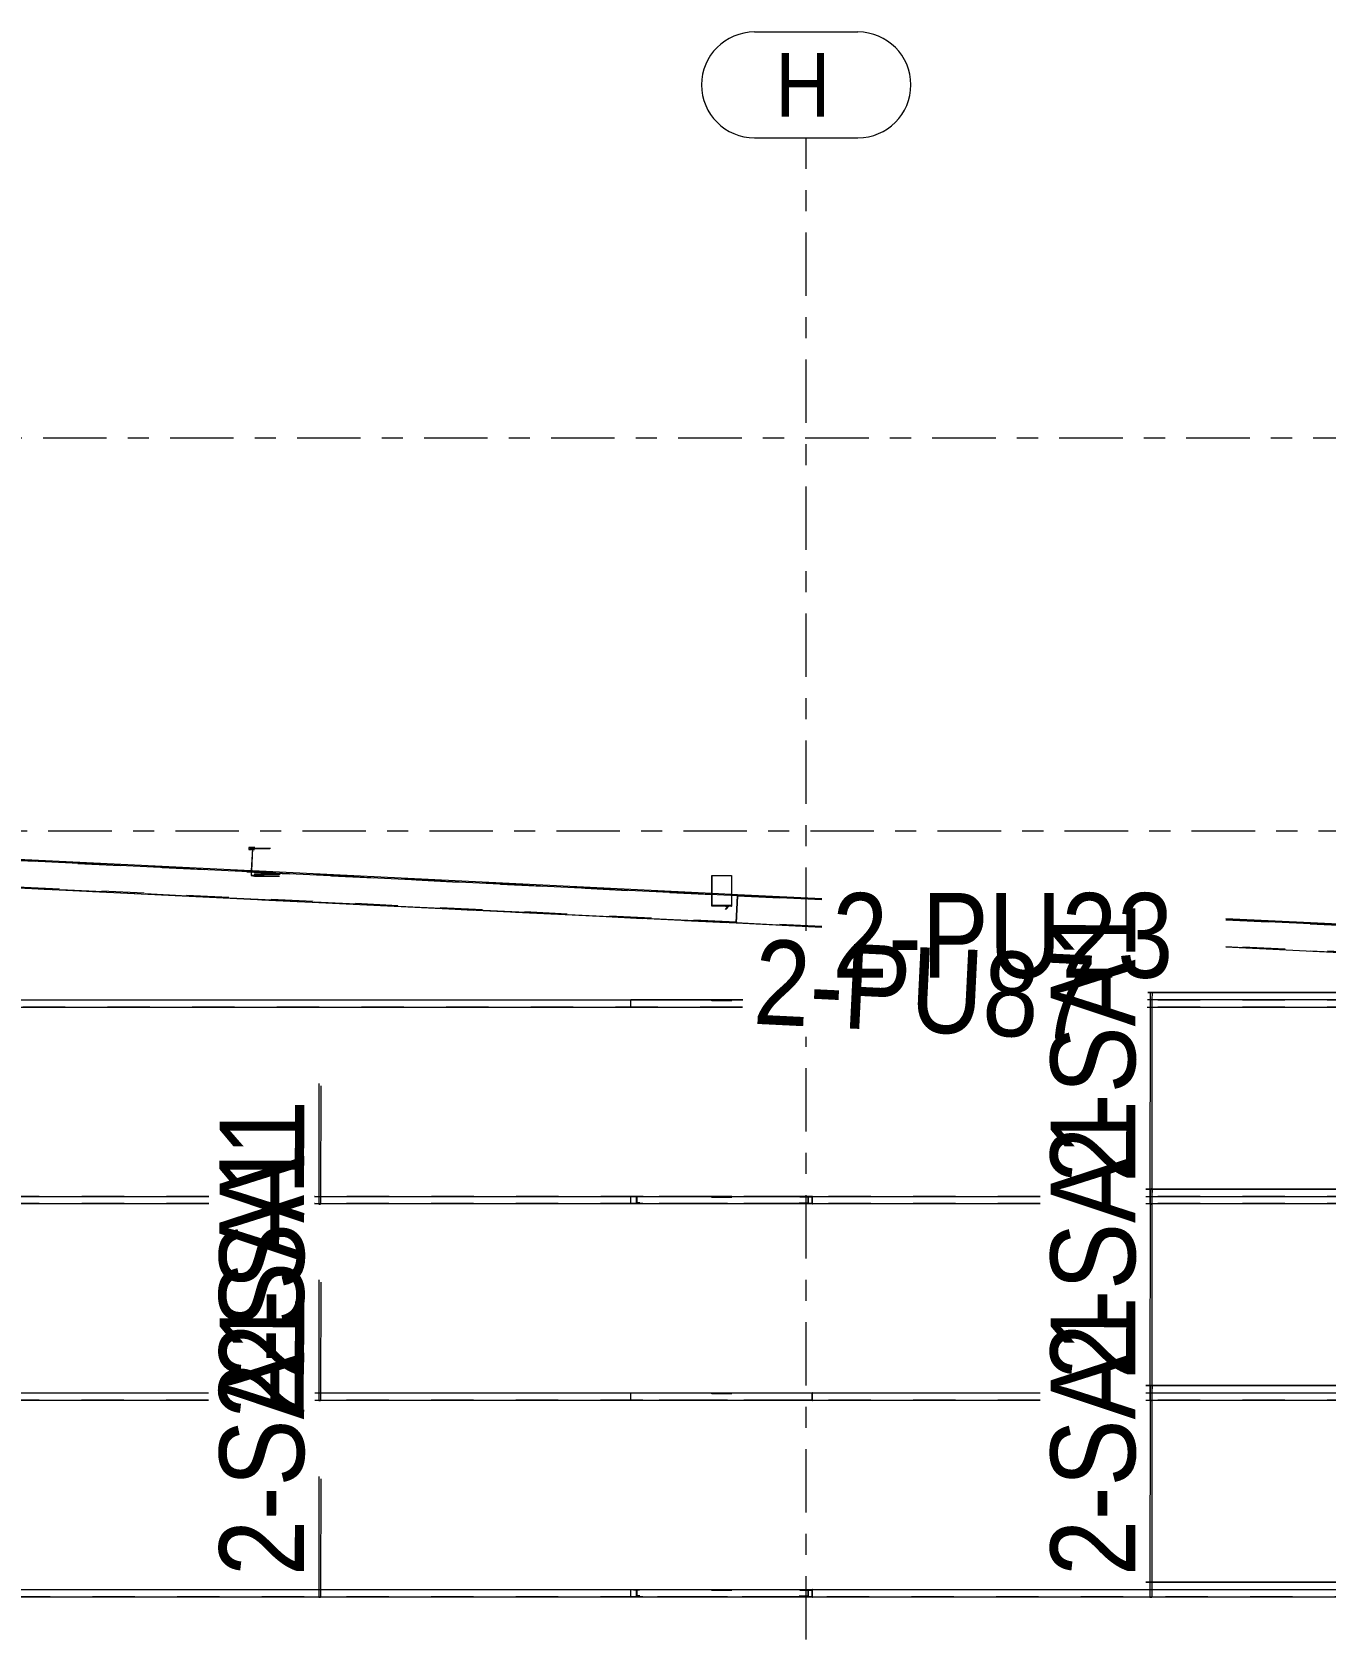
# Model space of a CAD drawing. Header units: millimetres. Extents: x -72 to 1100, y -472 to 348.
# Drawn here: x 421.8 to 482.9, y 26.7 to 102.2 of the extents above; entities that cross this region are included whole.
import ezdxf

# ---------------------------------------------------------------- set-up
doc = ezdxf.new("R2010")
doc.units = ezdxf.units.MM
for name, pattern in [('XKITLINE00', [0]), ('XKITLINE02', [4, 2, -2]), ('XKITLINE03', [6, 3, -1, 1, -1])]:
    doc.linetypes.add(name, pattern=pattern)
for name, color, linetype, lineweight in [('Part', 2, 'Continuous', 0), ('PartMark', 7, 'Continuous', 0), ('S-grid', 1, 'Continuous', 0)]:
    doc.layers.add(name, color=color, linetype=linetype, lineweight=lineweight)
doc.styles.add('ARIAL', font='ARIAL.TTF')

# ---------------------------------------------------------------- blocks, each defined once
blk = doc.blocks.new('*A4')
at = {"layer": 'S-grid', "color": 1, "linetype": 'XKITLINE03', "lineweight": 0}
blk.add_line((104.311, 83.036), (1057.351, 83.036), dxfattribs=at)
blk = doc.blocks.new('*A5')
at = {"layer": 'S-grid', "color": 1, "linetype": 'XKITLINE03', "lineweight": 0}
blk.add_line((362.561, 64.464), (1057.351, 64.464), dxfattribs=at)
blk = doc.blocks.new('*A7')
at = {"layer": 'Part', "color": 2, "linetype": 'XKITLINE00', "lineweight": 0}
for p, q in [((455.047, 60.094), (455.109, 61.408)), ((455.116, 61.441), (455.109, 61.408)), ((455.109, 61.408), (459.09, 61.213)), ((459.09, 61.246), (455.116, 61.441)), ((459.09, 59.895), (455.047, 60.094)), ((488.971, 59.78), (478.176, 60.31)), ((478.176, 60.277), (488.971, 59.747)), ((488.969, 58.43), (478.176, 58.959)), ((493.97, 59.502), (513.826, 58.528)), ((508.596, 58.818), (493.971, 59.535)), ((513.763, 57.214), (493.969, 58.185)), ((512.579, 58.622), (508.746, 58.81)), ((513.832, 58.561), (513.508, 58.577)), ((513.826, 58.528), (513.763, 57.214)), ((513.833, 58.561), (513.826, 58.528))]:
    blk.add_line(p, q, dxfattribs=at)
at = {"layer": 'Part', "color": 7, "linetype": 'XKITLINE02', "lineweight": 0}
for p, q in [((455.109, 61.395), (455.048, 60.109)), ((455.116, 61.426), (455.109, 61.395)), ((455.109, 61.395), (459.09, 61.2)), ((455.116, 61.441), (455.116, 61.426)), ((455.116, 61.426), (459.09, 61.231)), ((455.054, 60.126), (455.047, 60.094)), ((455.048, 60.109), (455.054, 60.14)), ((459.09, 59.911), (455.048, 60.109)), ((459.09, 59.943), (455.054, 60.14)), ((455.054, 60.14), (455.054, 60.126)), ((455.054, 60.126), (459.09, 59.928)), ((478.176, 60.295), (488.971, 59.766)), ((478.176, 60.264), (488.971, 59.734)), ((488.969, 58.477), (478.176, 59.007)), ((478.176, 58.992), (488.969, 58.463)), ((488.969, 58.445), (478.176, 58.975)), ((493.97, 59.521), (513.832, 58.547)), ((493.97, 59.489), (513.826, 58.515)), ((513.771, 57.261), (493.969, 58.232)), ((493.969, 58.218), (513.77, 57.247)), ((513.764, 57.229), (493.969, 58.2)), ((508.746, 58.81), (508.596, 58.818)), ((513.508, 58.577), (512.579, 58.622)), ((513.764, 57.229), (513.826, 58.515)), ((513.826, 58.515), (513.832, 58.547)), ((513.832, 58.547), (513.833, 58.561)), ((513.833, 58.561), (513.832, 58.561)), ((513.763, 57.214), (513.77, 57.247)), ((513.771, 57.261), (513.764, 57.229)), ((513.77, 57.247), (513.771, 57.261))]:
    blk.add_line(p, q, dxfattribs=at)
blk = doc.blocks.new('*A8')
at = {"layer": 'Part', "color": 2, "linetype": 'XKITLINE00', "lineweight": 0}
for p, q in [((474.608, 56.809), (474.495, 56.809)), ((474.608, 56.821), (474.496, 56.821)), ((488.967, 56.821), (474.694, 56.821)), ((488.967, 56.809), (474.694, 56.809)), ((494.167, 56.821), (493.967, 56.821)), ((494.167, 56.809), (493.967, 56.809)), ((513.707, 56.821), (494.253, 56.821)), ((513.707, 56.809), (494.253, 56.809)), ((513.706, 56.809), (513.706, 56.821)), ((513.707, 56.464), (513.707, 56.821)), ((513.707, 56.477), (513.707, 56.809)), ((455.37, 56.477), (450.076, 56.477)), ((450.076, 56.12), (450.076, 56.477)), ((455.352, 56.12), (450.076, 56.12)), ((488.967, 56.12), (474.461, 56.12)), ((488.967, 56.477), (474.479, 56.477)), ((513.707, 56.477), (493.967, 56.477)), ((513.689, 56.12), (493.967, 56.12)), ((513.689, 56.477), (513.689, 56.12)), ((513.707, 56.464), (513.689, 56.464)), ((513.689, 56.133), (513.689, 56.464)), ((513.69, 56.133), (513.689, 56.133)), ((513.69, 56.133), (513.689, 56.133)), ((513.689, 56.12), (513.69, 56.12)), ((513.69, 56.12), (513.69, 56.133))]:
    blk.add_line(p, q, dxfattribs=at)
at = {"layer": 'Part', "color": 7, "linetype": 'XKITLINE02', "lineweight": 0}
for p, q in [((474.694, 56.821), (474.608, 56.821)), ((474.694, 56.809), (474.608, 56.809)), ((494.253, 56.821), (494.167, 56.821)), ((494.253, 56.809), (494.167, 56.809)), ((450.078, 56.12), (450.076, 56.12)), ((455.369, 56.464), (450.077, 56.464)), ((450.077, 56.133), (450.077, 56.464)), ((455.353, 56.133), (450.077, 56.133)), ((450.078, 56.133), (450.078, 56.12)), ((488.967, 56.133), (474.462, 56.133)), ((488.967, 56.464), (474.478, 56.464)), ((513.689, 56.464), (493.967, 56.464)), ((513.689, 56.133), (493.967, 56.133)), ((513.69, 56.12), (513.689, 56.12))]:
    blk.add_line(p, q, dxfattribs=at)
blk = doc.blocks.new('*A9')
at = {"layer": 'Part', "color": 2, "linetype": 'XKITLINE00', "lineweight": 0}
for p, q in [((450.076, 46.834), (450.076, 47.191)), ((450.076, 47.191), (469.408, 47.191)), ((474.408, 47.536), (474.398, 47.536)), ((474.408, 47.523), (474.398, 47.523)), ((474.598, 47.536), (474.408, 47.536)), ((474.598, 47.523), (474.408, 47.523)), ((474.408, 47.191), (488.967, 47.191)), ((488.957, 47.536), (474.694, 47.536)), ((488.957, 47.523), (474.694, 47.523)), ((493.967, 47.536), (493.957, 47.536)), ((493.967, 47.523), (493.957, 47.523)), ((494.157, 47.536), (493.967, 47.536)), ((494.157, 47.523), (493.967, 47.523)), ((493.967, 47.191), (517.331, 47.191)), ((517.348, 47.536), (494.253, 47.536)), ((517.348, 47.523), (494.253, 47.523)), ((517.331, 47.191), (517.331, 46.834)), ((517.348, 47.523), (517.348, 47.536)), ((517.35, 47.191), (517.35, 47.523)), ((469.408, 46.834), (450.076, 46.834)), ((488.967, 46.834), (474.408, 46.834)), ((517.331, 46.834), (493.967, 46.834))]:
    blk.add_line(p, q, dxfattribs=at)
at = {"layer": 'Part', "color": 7, "linetype": 'XKITLINE02', "lineweight": 0}
for p, q in [((469.408, 47.179), (450.077, 47.179)), ((450.077, 46.847), (450.077, 47.179)), ((469.408, 46.847), (450.077, 46.847)), ((450.078, 46.847), (450.078, 46.834)), ((488.967, 47.179), (474.408, 47.179)), ((488.967, 46.847), (474.408, 46.847)), ((474.694, 47.536), (474.598, 47.536)), ((474.694, 47.523), (474.598, 47.523)), ((517.35, 47.179), (493.967, 47.179)), ((517.333, 46.847), (493.967, 46.847)), ((494.253, 47.536), (494.157, 47.536)), ((494.253, 47.523), (494.157, 47.523)), ((517.35, 47.191), (517.331, 47.191)), ((517.332, 46.847), (517.332, 47.179)), ((517.333, 46.847), (517.332, 46.847)), ((517.333, 46.834), (517.333, 46.847)), ((517.348, 47.536), (517.35, 47.536)), ((517.35, 47.536), (517.348, 47.536)), ((517.348, 47.523), (517.35, 47.523)), ((517.35, 47.523), (517.348, 47.523)), ((517.35, 47.536), (517.35, 47.179)), ((450.078, 46.834), (450.076, 46.834)), ((517.331, 46.834), (517.333, 46.834)), ((517.333, 46.834), (517.331, 46.834))]:
    blk.add_line(p, q, dxfattribs=at)
blk = doc.blocks.new('*A10')
at = {"layer": 'Part', "color": 2, "linetype": 'XKITLINE00', "lineweight": 0}
for p, q in [((450.076, 37.549), (450.076, 37.906)), ((450.076, 37.906), (469.408, 37.906)), ((474.408, 38.25), (474.398, 38.25)), ((474.408, 38.237), (474.398, 38.237)), ((474.598, 38.25), (474.408, 38.25)), ((474.598, 38.237), (474.408, 38.237)), ((474.408, 37.906), (488.967, 37.906)), ((488.957, 38.25), (474.694, 38.25)), ((488.957, 38.237), (474.694, 38.237)), ((493.967, 38.25), (493.957, 38.25)), ((493.967, 38.237), (493.957, 38.237)), ((494.157, 38.25), (493.967, 38.25)), ((494.157, 38.237), (493.967, 38.237)), ((493.967, 37.906), (517.331, 37.906)), ((517.348, 38.25), (494.253, 38.25)), ((517.348, 38.237), (494.253, 38.237)), ((517.331, 37.906), (517.331, 37.549)), ((517.348, 38.237), (517.348, 38.25)), ((517.35, 37.906), (517.35, 38.237)), ((469.408, 37.549), (450.076, 37.549)), ((488.967, 37.549), (474.408, 37.549)), ((517.331, 37.549), (493.967, 37.549))]:
    blk.add_line(p, q, dxfattribs=at)
at = {"layer": 'Part', "color": 7, "linetype": 'XKITLINE02', "lineweight": 0}
for p, q in [((469.408, 37.893), (450.077, 37.893)), ((450.077, 37.561), (450.077, 37.893)), ((488.967, 37.893), (474.408, 37.893)), ((474.694, 38.25), (474.598, 38.25)), ((474.694, 38.237), (474.598, 38.237)), ((517.35, 37.893), (493.967, 37.893)), ((494.253, 38.25), (494.157, 38.25)), ((494.253, 38.237), (494.157, 38.237)), ((517.35, 37.906), (517.331, 37.906)), ((517.332, 37.561), (517.332, 37.893)), ((517.348, 38.25), (517.35, 38.25)), ((517.35, 38.25), (517.348, 38.25)), ((517.348, 38.237), (517.35, 38.237)), ((517.35, 38.237), (517.348, 38.237)), ((517.35, 38.25), (517.35, 37.893)), ((450.078, 37.549), (450.076, 37.549)), ((469.408, 37.561), (450.077, 37.561)), ((450.078, 37.561), (450.078, 37.549)), ((488.967, 37.561), (474.408, 37.561)), ((517.333, 37.561), (493.967, 37.561)), ((517.331, 37.549), (517.333, 37.549)), ((517.333, 37.549), (517.331, 37.549)), ((517.333, 37.561), (517.332, 37.561)), ((517.333, 37.549), (517.333, 37.561))]:
    blk.add_line(p, q, dxfattribs=at)
blk = doc.blocks.new('*A11')
at = {"layer": 'Part', "color": 2, "linetype": 'XKITLINE00', "lineweight": 0}
for p, q in [((474.598, 28.964), (474.398, 28.964)), ((474.598, 28.951), (474.398, 28.951)), ((488.957, 28.964), (474.683, 28.964)), ((488.957, 28.951), (474.683, 28.951)), ((494.157, 28.964), (493.957, 28.964)), ((494.157, 28.951), (493.957, 28.951)), ((517.348, 28.964), (494.242, 28.964)), ((517.348, 28.951), (494.242, 28.951)), ((517.348, 28.951), (517.348, 28.964)), ((517.35, 28.62), (517.35, 28.951)), ((450.076, 28.263), (450.076, 28.62)), ((450.076, 28.62), (517.331, 28.62)), ((517.331, 28.263), (450.076, 28.263)), ((517.331, 28.62), (517.331, 28.263))]:
    blk.add_line(p, q, dxfattribs=at)
at = {"layer": 'Part', "color": 7, "linetype": 'XKITLINE02', "lineweight": 0}
for p, q in [((474.683, 28.964), (474.598, 28.964)), ((474.683, 28.951), (474.598, 28.951)), ((494.242, 28.964), (494.157, 28.964)), ((494.242, 28.951), (494.157, 28.951)), ((517.348, 28.964), (517.35, 28.964)), ((517.35, 28.964), (517.348, 28.964)), ((517.348, 28.951), (517.35, 28.951)), ((517.35, 28.951), (517.348, 28.951)), ((517.35, 28.964), (517.35, 28.607)), ((450.078, 28.263), (450.076, 28.263)), ((517.35, 28.607), (450.077, 28.607)), ((450.077, 28.276), (450.077, 28.607)), ((517.333, 28.276), (450.077, 28.276)), ((450.078, 28.276), (450.078, 28.263)), ((517.35, 28.62), (517.331, 28.62)), ((517.331, 28.263), (517.333, 28.263)), ((517.333, 28.263), (517.331, 28.263)), ((517.332, 28.276), (517.332, 28.607)), ((517.333, 28.276), (517.332, 28.276)), ((517.333, 28.263), (517.333, 28.276))]:
    blk.add_line(p, q, dxfattribs=at)
blk = doc.blocks.new('*A374')
at = {"layer": 'Part', "color": 7, "linetype": 'XKITLINE02', "lineweight": 0}
for p, q in [((454.839, 37.893), (453.896, 37.893)), ((453.896, 37.857), (453.896, 37.893)), ((454.839, 37.857), (453.896, 37.857)), ((454.825, 37.857), (454.825, 37.893))]:
    blk.add_line(p, q, dxfattribs=at)
blk = doc.blocks.new('*A375')
at = {"layer": 'Part', "color": 7, "linetype": 'XKITLINE02', "lineweight": 0}
for p, q in [((454.839, 47.179), (453.896, 47.179)), ((453.896, 47.143), (453.896, 47.179)), ((454.839, 47.143), (453.896, 47.143)), ((454.825, 47.143), (454.825, 47.179))]:
    blk.add_line(p, q, dxfattribs=at)
blk = doc.blocks.new('*A376')
at = {"layer": 'Part', "color": 7, "linetype": 'XKITLINE02', "lineweight": 0}
for p, q in [((458.602, 47.179), (458.032, 47.179)), ((458.032, 46.893), (458.462, 46.893)), ((458.06, 47.164), (458.602, 47.164)), ((458.454, 46.893), (458.454, 47.179)), ((458.462, 46.893), (458.462, 47.164)), ((458.602, 47.164), (458.602, 47.179))]:
    blk.add_line(p, q, dxfattribs=at)
blk = doc.blocks.new('*A380')
at = {"layer": 'Part', "color": 7, "linetype": 'XKITLINE02', "lineweight": 0}
for p, q in [((450.502, 47.179), (450.195, 47.179)), ((450.483, 47.164), (450.195, 47.164)), ((450.346, 46.893), (450.346, 47.164)), ((450.502, 46.893), (450.346, 46.893)), ((450.357, 47.179), (450.357, 46.893))]:
    blk.add_line(p, q, dxfattribs=at)
blk = doc.blocks.new('*A381')
at = {"layer": 'Part', "color": 7, "linetype": 'XKITLINE02', "lineweight": 0}
for p, q in [((450.502, 28.607), (450.195, 28.607)), ((450.483, 28.593), (450.195, 28.593)), ((450.346, 28.321), (450.346, 28.593)), ((450.502, 28.321), (450.346, 28.321)), ((450.357, 28.607), (450.357, 28.321))]:
    blk.add_line(p, q, dxfattribs=at)
blk = doc.blocks.new('*A382')
at = {"layer": 'Part', "color": 2, "linetype": 'XKITLINE00', "lineweight": 0}
for p, q in [((435.342, 33.957), (435.336, 28.62)), ((435.427, 33.845), (435.422, 28.62)), ((435.336, 28.258), (435.336, 28.263)), ((435.351, 28.26), (435.336, 28.258)), ((435.336, 28.258), (435.346, 28.255)), ((435.346, 28.255), (435.375, 28.254)), ((435.382, 28.26), (435.351, 28.26)), ((435.375, 28.254), (435.406, 28.255)), ((435.411, 28.259), (435.382, 28.26)), ((435.406, 28.255), (435.421, 28.257)), ((435.421, 28.257), (435.411, 28.259)), ((435.421, 28.257), (435.421, 28.263))]:
    blk.add_line(p, q, dxfattribs=at)
at = {"layer": 'Part', "color": 7, "linetype": 'XKITLINE02', "lineweight": 0}
for p, q in [((435.336, 28.62), (435.336, 28.263)), ((435.422, 28.62), (435.421, 28.263))]:
    blk.add_line(p, q, dxfattribs=at)
blk = doc.blocks.new('*A383')
at = {"layer": 'Part', "color": 2, "linetype": 'XKITLINE00', "lineweight": 0}
for p, q in [((435.342, 43.242), (435.336, 37.906)), ((435.427, 43.131), (435.422, 37.906)), ((435.336, 37.543), (435.336, 37.549)), ((435.351, 37.545), (435.336, 37.543)), ((435.336, 37.543), (435.346, 37.541)), ((435.346, 37.541), (435.375, 37.54)), ((435.382, 37.546), (435.351, 37.545)), ((435.375, 37.54), (435.406, 37.541)), ((435.411, 37.545), (435.382, 37.546)), ((435.406, 37.541), (435.421, 37.543)), ((435.421, 37.543), (435.411, 37.545)), ((435.421, 37.543), (435.421, 37.549))]:
    blk.add_line(p, q, dxfattribs=at)
at = {"layer": 'Part', "color": 7, "linetype": 'XKITLINE02', "lineweight": 0}
for p, q in [((435.336, 37.906), (435.336, 37.549)), ((435.422, 37.906), (435.421, 37.549))]:
    blk.add_line(p, q, dxfattribs=at)
blk = doc.blocks.new('*A384')
at = {"layer": 'Part', "color": 2, "linetype": 'XKITLINE00', "lineweight": 0}
for p, q in [((435.342, 52.528), (435.336, 47.191)), ((435.427, 52.416), (435.422, 47.191)), ((435.336, 46.829), (435.336, 46.834)), ((435.351, 46.831), (435.336, 46.829)), ((435.336, 46.829), (435.346, 46.827)), ((435.346, 46.827), (435.375, 46.826)), ((435.382, 46.832), (435.351, 46.831)), ((435.375, 46.826), (435.406, 46.826)), ((435.411, 46.831), (435.382, 46.832)), ((435.406, 46.826), (435.421, 46.828)), ((435.421, 46.828), (435.411, 46.831)), ((435.421, 46.828), (435.421, 46.834))]:
    blk.add_line(p, q, dxfattribs=at)
at = {"layer": 'Part', "color": 7, "linetype": 'XKITLINE02', "lineweight": 0}
for p, q in [((435.336, 47.191), (435.336, 46.834)), ((435.422, 47.191), (435.421, 46.834))]:
    blk.add_line(p, q, dxfattribs=at)
blk = doc.blocks.new('*A391')
at = {"layer": 'Part', "color": 7, "linetype": 'XKITLINE02', "lineweight": 0}
for p, q in [((474.608, 38.256), (474.624, 38.258)), ((474.608, 38.256), (474.608, 37.541)), ((474.618, 38.254), (474.608, 38.256)), ((474.647, 38.253), (474.618, 38.254)), ((474.624, 38.258), (474.655, 38.259)), ((474.678, 38.253), (474.647, 38.253)), ((474.683, 38.257), (474.655, 38.259)), ((474.694, 38.255), (474.678, 38.253)), ((474.693, 37.906), (474.693, 37.549)), ((474.598, 28.62), (474.597, 28.263)), ((474.683, 28.62), (474.683, 28.263))]:
    blk.add_line(p, q, dxfattribs=at)
at = {"layer": 'Part', "color": 2, "linetype": 'XKITLINE00', "lineweight": 0}
for p, q in [((474.684, 38.257), (474.683, 38.257)), ((474.684, 38.257), (474.694, 38.255)), ((474.694, 38.255), (474.693, 37.906)), ((474.608, 37.541), (474.598, 28.62)), ((474.693, 37.549), (474.683, 28.62)), ((474.597, 28.258), (474.597, 28.263)), ((474.612, 28.26), (474.597, 28.258)), ((474.597, 28.258), (474.607, 28.255)), ((474.607, 28.255), (474.636, 28.254)), ((474.644, 28.26), (474.612, 28.26)), ((474.636, 28.254), (474.667, 28.255)), ((474.673, 28.259), (474.644, 28.26)), ((474.667, 28.255), (474.683, 28.257)), ((474.683, 28.257), (474.673, 28.259)), ((474.683, 28.257), (474.683, 28.263))]:
    blk.add_line(p, q, dxfattribs=at)
blk = doc.blocks.new('*A392')
at = {"layer": 'Part', "color": 7, "linetype": 'XKITLINE02', "lineweight": 0}
for p, q in [((474.608, 47.542), (474.624, 47.544)), ((474.608, 47.542), (474.608, 46.827)), ((474.618, 47.539), (474.608, 47.542)), ((474.647, 47.538), (474.618, 47.539)), ((474.624, 47.544), (474.655, 47.544)), ((474.678, 47.539), (474.647, 47.538)), ((474.683, 47.543), (474.655, 47.544)), ((474.694, 47.541), (474.678, 47.539)), ((474.693, 47.191), (474.693, 46.834)), ((474.598, 37.906), (474.597, 37.549)), ((474.683, 37.906), (474.683, 37.549))]:
    blk.add_line(p, q, dxfattribs=at)
at = {"layer": 'Part', "color": 2, "linetype": 'XKITLINE00', "lineweight": 0}
for p, q in [((474.684, 47.543), (474.683, 47.543)), ((474.684, 47.543), (474.694, 47.541)), ((474.694, 47.541), (474.693, 47.191)), ((474.608, 46.827), (474.598, 37.906)), ((474.693, 46.834), (474.683, 37.906)), ((474.597, 37.543), (474.597, 37.549)), ((474.612, 37.545), (474.597, 37.543)), ((474.597, 37.543), (474.607, 37.541)), ((474.607, 37.541), (474.636, 37.54)), ((474.644, 37.546), (474.612, 37.545)), ((474.636, 37.54), (474.667, 37.541)), ((474.673, 37.545), (474.644, 37.546)), ((474.667, 37.541), (474.683, 37.543)), ((474.683, 37.543), (474.673, 37.545)), ((474.683, 37.543), (474.683, 37.549))]:
    blk.add_line(p, q, dxfattribs=at)
blk = doc.blocks.new('*A393')
at = {"layer": 'Part', "color": 2, "linetype": 'XKITLINE00', "lineweight": 0}
for p, q in [((474.608, 56.827), (474.624, 56.829)), ((474.608, 56.827), (474.608, 56.477)), ((474.624, 56.829), (474.655, 56.83)), ((474.655, 56.83), (474.684, 56.829)), ((474.684, 56.829), (474.694, 56.827)), ((474.694, 56.827), (474.693, 56.477)), ((474.608, 56.12), (474.598, 47.191)), ((474.693, 56.12), (474.683, 47.191)), ((474.597, 46.829), (474.597, 46.834)), ((474.612, 46.831), (474.597, 46.829)), ((474.597, 46.829), (474.607, 46.827)), ((474.607, 46.827), (474.636, 46.826)), ((474.644, 46.832), (474.612, 46.831)), ((474.636, 46.826), (474.667, 46.826)), ((474.673, 46.831), (474.644, 46.832)), ((474.667, 46.826), (474.683, 46.828)), ((474.683, 46.828), (474.673, 46.831)), ((474.683, 46.828), (474.683, 46.834))]:
    blk.add_line(p, q, dxfattribs=at)
at = {"layer": 'Part', "color": 7, "linetype": 'XKITLINE02', "lineweight": 0}
for p, q in [((474.618, 56.825), (474.608, 56.827)), ((474.647, 56.824), (474.618, 56.825)), ((474.678, 56.825), (474.647, 56.824)), ((474.694, 56.827), (474.678, 56.825)), ((474.608, 56.477), (474.608, 56.12)), ((474.693, 56.477), (474.693, 56.12)), ((474.598, 47.191), (474.597, 46.834)), ((474.683, 47.191), (474.683, 46.834))]:
    blk.add_line(p, q, dxfattribs=at)
blk = doc.blocks.new('*A394')
at = {"layer": 'Part', "color": 7, "linetype": 'XKITLINE02', "lineweight": 0}
for p, q in [((454.839, 56.464), (453.896, 56.464)), ((453.896, 56.429), (453.896, 56.464)), ((454.839, 56.429), (453.896, 56.429)), ((454.825, 56.429), (454.825, 56.464))]:
    blk.add_line(p, q, dxfattribs=at)
blk = doc.blocks.new('*A395')
at = {"layer": 'Part', "color": 2, "linetype": 'XKITLINE00', "lineweight": 0}
for p, q in [((453.895, 62.358), (454.824, 62.358)), ((453.895, 62.358), (453.895, 61.47)), ((454.823, 62.358), (454.823, 61.424)), ((454.824, 62.358), (454.824, 61.427)), ((453.895, 61.203), (453.895, 60.933)), ((454.824, 60.933), (453.895, 60.933)), ((454.823, 61.163), (454.823, 60.933))]:
    blk.add_line(p, q, dxfattribs=at)
at = {"layer": 'Part', "color": 7, "linetype": 'XKITLINE02', "lineweight": 0}
for p, q in [((453.895, 62.358), (453.895, 62.358)), ((453.895, 60.933), (453.895, 62.358)), ((453.895, 61.47), (453.895, 61.203)), ((454.823, 61.424), (454.823, 61.163)), ((454.824, 61.427), (454.824, 60.933)), ((453.895, 60.933), (453.895, 60.933)), ((454.824, 60.933), (454.824, 60.933)), ((454.824, 60.933), (454.824, 60.933))]:
    blk.add_line(p, q, dxfattribs=at)
blk = doc.blocks.new('*A396')
at = {"layer": 'Part', "color": 7, "linetype": 'XKITLINE02', "lineweight": 0}
for p, q in [((454.544, 60.752), (454.669, 60.897)), ((454.544, 60.897), (454.669, 60.897)), ((454.7, 60.897), (454.584, 60.897)), ((454.584, 60.763), (454.7, 60.897)), ((454.669, 60.897), (454.7, 60.897))]:
    blk.add_line(p, q, dxfattribs=at)
blk = doc.blocks.new('*A397')
at = {"layer": 'Part', "color": 2, "linetype": 'XKITLINE00', "lineweight": 0}
for p, q in [((454.824, 60.933), (453.895, 60.933)), ((453.895, 60.897), (453.895, 60.933)), ((454.823, 60.897), (453.895, 60.897)), ((454.823, 60.933), (454.823, 60.897)), ((454.823, 60.897), (454.824, 60.897))]:
    blk.add_line(p, q, dxfattribs=at)
at = {"layer": 'Part', "color": 7, "linetype": 'XKITLINE02', "lineweight": 0}
for p, q in [((454.839, 60.933), (454.824, 60.933)), ((454.824, 60.897), (454.839, 60.897))]:
    blk.add_line(p, q, dxfattribs=at)
blk = doc.blocks.new('*A402')
at = {"layer": 'Part', "color": 2, "linetype": 'XKITLINE00', "lineweight": 0}
for p, q in [((432.039, 63.682), (432.034, 63.575)), ((432.034, 63.575), (432.04, 63.574)), ((432.206, 63.644), (432.039, 63.682)), ((432.039, 63.682), (432.292, 63.682)), ((432.04, 63.574), (432.045, 63.667)), ((432.196, 63.574), (432.04, 63.574)), ((432.045, 63.667), (432.199, 63.633)), ((432.199, 63.633), (432.146, 62.565)), ((432.206, 63.644), (432.152, 62.564)), ((432.206, 63.644), (433.049, 63.644))]:
    blk.add_line(p, q, dxfattribs=at)
at = {"layer": 'Part', "color": 7, "linetype": 'XKITLINE02', "lineweight": 0}
for p, q in [((432.034, 63.575), (432.269, 63.575)), ((432.317, 63.667), (432.045, 63.667)), ((432.202, 63.574), (432.196, 63.574)), ((432.199, 63.633), (433.019, 63.633)), ((432.202, 63.574), (432.296, 63.574)), ((432.146, 62.565), (432.136, 62.353)), ((432.136, 62.353), (432.303, 62.315)), ((432.136, 62.353), (432.731, 62.353)), ((432.152, 62.564), (432.143, 62.364)), ((432.297, 62.329), (432.143, 62.364)), ((432.143, 62.364), (432.762, 62.364)), ((432.302, 62.423), (432.297, 62.329)), ((432.297, 62.329), (433.464, 62.329)), ((432.308, 62.422), (432.302, 62.423)), ((432.302, 62.423), (433.485, 62.423)), ((432.303, 62.315), (432.308, 62.422)), ((432.303, 62.315), (433.488, 62.315)), ((432.308, 62.422), (433.512, 62.422))]:
    blk.add_line(p, q, dxfattribs=at)
blk = doc.blocks.new('*A505')
at = {"layer": 'S-grid', "color": 1, "linetype": 'XKITLINE03', "lineweight": 0}
for p, q in [((458.36, 59.731), (458.36, 97.204)), ((458.36, -15.75), (458.36, 54.725))]:
    blk.add_line(p, q, dxfattribs=at)
at = {"layer": 'S-grid', "color": 3, "style": 'ARIAL', "width": 0.85}
blk.add_text('H', height=3, dxfattribs=at).set_placement((456.916, 98.204))
blk = doc.blocks.new('*A506')
at = {"layer": 'S-grid', "color": 1, "linetype": 'XKITLINE00', "lineweight": 0}
for p, q in [((455.916, 102.204), (460.805, 102.204)), ((455.916, 97.204), (460.805, 97.204))]:
    blk.add_line(p, q, dxfattribs=at)
for centre, start, end in [((455.916, 99.704), 90, 270), ((460.805, 99.704), 270, 90)]:
    blk.add_arc(centre, 2.5, start, end, dxfattribs=at)
blk = doc.blocks.new('*A507')
at = {"layer": 'Part', "color": 2, "linetype": 'XKITLINE00', "lineweight": 0}
for p, q in [((395.922, 62.993), (395.985, 64.307)), ((395.985, 64.307), (395.987, 64.319)), ((395.985, 64.307), (455.109, 61.408)), ((412.981, 63.507), (411.188, 63.595)), ((432.147, 62.567), (413.067, 63.503)), ((455.047, 60.094), (395.922, 62.993)), ((453.895, 61.5), (432.203, 62.564)), ((455.116, 61.441), (454.824, 61.455)), ((455.109, 61.408), (455.047, 60.094)), ((455.116, 61.441), (455.109, 61.408))]:
    blk.add_line(p, q, dxfattribs=at)
at = {"layer": 'Part', "color": 7, "linetype": 'XKITLINE02', "lineweight": 0}
for p, q in [((395.929, 63.133), (395.984, 64.294)), ((395.984, 64.294), (395.987, 64.304)), ((395.984, 64.294), (455.109, 61.395)), ((411.274, 63.576), (455.116, 61.426)), ((413.067, 63.503), (412.981, 63.507)), ((396.685, 62.971), (455.048, 60.109)), ((432.203, 62.564), (432.147, 62.567)), ((455.054, 60.14), (419.057, 61.906)), ((419.143, 61.887), (455.054, 60.126)), ((454.824, 61.455), (453.895, 61.5)), ((455.048, 60.109), (455.109, 61.395)), ((455.109, 61.395), (455.116, 61.426)), ((455.116, 61.426), (455.116, 61.441)), ((455.047, 60.094), (455.054, 60.126)), ((455.054, 60.14), (455.048, 60.109)), ((455.054, 60.126), (455.054, 60.14))]:
    blk.add_line(p, q, dxfattribs=at)
blk = doc.blocks.new('*A508')
at = {"layer": 'Part', "color": 2, "linetype": 'XKITLINE00', "lineweight": 0}
for p, q in [((395.341, 56.12), (395.341, 56.477)), ((395.341, 56.477), (455.37, 56.477)), ((455.352, 56.12), (395.341, 56.12))]:
    blk.add_line(p, q, dxfattribs=at)
at = {"layer": 'Part', "color": 7, "linetype": 'XKITLINE02', "lineweight": 0}
for p, q in [((395.341, 56.464), (395.341, 56.133)), ((455.369, 56.464), (395.341, 56.464)), ((395.341, 56.133), (395.343, 56.133)), ((455.353, 56.133), (395.341, 56.133)), ((395.343, 56.12), (395.341, 56.12)), ((395.343, 56.133), (395.343, 56.12))]:
    blk.add_line(p, q, dxfattribs=at)
blk = doc.blocks.new('*A509')
at = {"layer": 'Part', "color": 2, "linetype": 'XKITLINE00', "lineweight": 0}
for p, q in [((395.341, 46.834), (395.341, 47.191)), ((395.341, 47.191), (410.441, 47.191)), ((415.441, 47.191), (415.452, 47.191)), ((415.452, 47.191), (430.136, 47.191)), ((435.136, 47.191), (435.147, 47.191)), ((435.147, 47.191), (458.647, 47.191)), ((458.647, 47.191), (458.647, 46.834)), ((410.441, 46.834), (395.341, 46.834)), ((415.451, 46.834), (415.441, 46.834)), ((430.136, 46.834), (415.451, 46.834)), ((435.146, 46.834), (435.136, 46.834)), ((458.647, 46.834), (435.146, 46.834))]:
    blk.add_line(p, q, dxfattribs=at)
at = {"layer": 'Part', "color": 7, "linetype": 'XKITLINE02', "lineweight": 0}
for p, q in [((395.341, 47.179), (395.341, 46.847)), ((410.441, 47.179), (395.341, 47.179)), ((395.341, 46.847), (395.343, 46.847)), ((410.441, 46.847), (395.341, 46.847)), ((395.343, 46.847), (395.343, 46.834)), ((415.452, 47.179), (415.441, 47.179)), ((415.451, 46.847), (415.441, 46.847)), ((430.136, 46.847), (415.451, 46.847)), ((430.136, 47.179), (415.452, 47.179)), ((435.147, 47.179), (435.136, 47.179)), ((435.146, 46.847), (435.136, 46.847)), ((458.649, 46.847), (435.146, 46.847)), ((458.661, 47.179), (435.147, 47.179)), ((458.661, 47.191), (458.647, 47.191)), ((458.647, 46.847), (458.647, 47.179)), ((458.649, 46.847), (458.647, 46.847)), ((458.649, 46.834), (458.649, 46.847)), ((395.343, 46.834), (395.341, 46.834)), ((458.647, 46.834), (458.649, 46.834)), ((458.649, 46.834), (458.647, 46.834))]:
    blk.add_line(p, q, dxfattribs=at)
blk = doc.blocks.new('*A510')
at = {"layer": 'Part', "color": 2, "linetype": 'XKITLINE00', "lineweight": 0}
for p, q in [((395.341, 37.549), (395.341, 37.906)), ((395.341, 37.906), (410.431, 37.906)), ((415.452, 37.906), (430.126, 37.906)), ((435.147, 37.906), (458.647, 37.906)), ((458.647, 37.906), (458.647, 37.549)), ((410.43, 37.549), (395.341, 37.549)), ((430.125, 37.549), (415.451, 37.549)), ((458.647, 37.549), (435.146, 37.549))]:
    blk.add_line(p, q, dxfattribs=at)
at = {"layer": 'Part', "color": 7, "linetype": 'XKITLINE02', "lineweight": 0}
for p, q in [((395.341, 37.893), (395.341, 37.561)), ((410.431, 37.893), (395.341, 37.893)), ((430.126, 37.893), (415.452, 37.893)), ((458.661, 37.893), (435.147, 37.893)), ((458.661, 37.906), (458.647, 37.906)), ((458.647, 37.561), (458.647, 37.893)), ((395.341, 37.561), (395.343, 37.561)), ((410.431, 37.561), (395.341, 37.561)), ((395.343, 37.549), (395.341, 37.549)), ((395.343, 37.561), (395.343, 37.549)), ((430.125, 37.561), (415.451, 37.561)), ((458.649, 37.561), (435.146, 37.561)), ((458.649, 37.561), (458.647, 37.561)), ((458.647, 37.549), (458.649, 37.549)), ((458.649, 37.549), (458.647, 37.549)), ((458.649, 37.549), (458.649, 37.561))]:
    blk.add_line(p, q, dxfattribs=at)
blk = doc.blocks.new('*A511')
at = {"layer": 'Part', "color": 2, "linetype": 'XKITLINE00', "lineweight": 0}
for p, q in [((395.341, 28.263), (395.341, 28.62)), ((395.341, 28.62), (458.647, 28.62)), ((458.647, 28.263), (395.341, 28.263)), ((458.647, 28.62), (458.647, 28.263))]:
    blk.add_line(p, q, dxfattribs=at)
at = {"layer": 'Part', "color": 7, "linetype": 'XKITLINE02', "lineweight": 0}
for p, q in [((395.341, 28.607), (395.341, 28.276)), ((458.661, 28.607), (395.341, 28.607)), ((395.341, 28.276), (395.343, 28.276)), ((458.649, 28.276), (395.341, 28.276)), ((395.343, 28.263), (395.341, 28.263)), ((395.343, 28.276), (395.343, 28.263)), ((458.661, 28.62), (458.647, 28.62)), ((458.647, 28.276), (458.647, 28.607)), ((458.649, 28.276), (458.647, 28.276)), ((458.647, 28.263), (458.649, 28.263)), ((458.649, 28.263), (458.647, 28.263)), ((458.649, 28.263), (458.649, 28.276))]:
    blk.add_line(p, q, dxfattribs=at)
blk = doc.blocks.new('*A512')
at = {"layer": 'Part', "color": 7, "linetype": 'XKITLINE02', "lineweight": 0}
for p, q in [((458.602, 28.607), (458.032, 28.607)), ((458.032, 28.321), (458.462, 28.321)), ((458.06, 28.593), (458.602, 28.593)), ((458.454, 28.321), (458.454, 28.607)), ((458.462, 28.321), (458.462, 28.593)), ((458.602, 28.593), (458.602, 28.607))]:
    blk.add_line(p, q, dxfattribs=at)
blk = doc.blocks.new('*A513')
at = {"layer": 'Part', "color": 7, "linetype": 'XKITLINE02', "lineweight": 0}
for p, q in [((454.839, 28.607), (453.896, 28.607)), ((453.896, 28.571), (453.896, 28.607)), ((454.839, 28.571), (453.896, 28.571)), ((454.825, 28.571), (454.825, 28.607))]:
    blk.add_line(p, q, dxfattribs=at)
blk = doc.blocks.new('*A1081')
at = {"layer": 'PartMark', "color": 3, "style": 'ARIAL', "width": 0.85}
blk.add_text('2-PU87', height=4, rotation=-2.80749, dxfattribs=at).set_placement((455.815, 55.35))
blk = doc.blocks.new('*A1083')
at = {"layer": 'PartMark', "color": 3, "style": 'ARIAL', "width": 0.85}
blk.add_text('2-PU23', height=4, dxfattribs=at).set_placement((459.59, 57.521))
blk = doc.blocks.new('*A1088')
at = {"layer": 'PartMark', "color": 3, "style": 'ARIAL', "width": 0.85}
blk.add_text('2-SA1', height=4, rotation=89.93719, dxfattribs=at).set_placement((434.637, 29.258))
blk = doc.blocks.new('*A1089')
at = {"layer": 'PartMark', "color": 3, "style": 'ARIAL', "width": 0.85}
blk.add_text('2-SA1', height=4, rotation=89.93719, dxfattribs=at).set_placement((434.637, 38.544))
blk = doc.blocks.new('*A1090')
at = {"layer": 'PartMark', "color": 3, "style": 'ARIAL', "width": 0.85}
blk.add_text('2-SA1', height=4, rotation=89.93719, dxfattribs=at).set_placement((434.625, 36.703))
blk = doc.blocks.new('*A1097')
at = {"layer": 'PartMark', "color": 3, "style": 'ARIAL', "width": 0.85}
blk.add_text('2-SA1', height=4, rotation=89.93719, dxfattribs=at).set_placement((473.898, 29.258))
blk = doc.blocks.new('*A1098')
at = {"layer": 'PartMark', "color": 3, "style": 'ARIAL', "width": 0.85}
blk.add_text('2-SA1', height=4, rotation=89.93719, dxfattribs=at).set_placement((473.898, 38.544))
blk = doc.blocks.new('*A1099')
at = {"layer": 'PartMark', "color": 3, "style": 'ARIAL', "width": 0.85}
blk.add_text('2-SA1', height=4, rotation=89.93719, dxfattribs=at).set_placement((473.898, 47.83))

msp = doc.modelspace()

# ---------------------------------------------------------------- block references
at = {"lineweight": 0}
for name in ['*A506', '*A505', '*A4', '*A5', '*A507', '*A402', '*A395', '*A7', '*A1083', '*A397', '*A396', '*A1099', '*A1081', '*A8', '*A393', '*A508', '*A394', '*A384', '*A1089', '*A1098', '*A1090', '*A509', '*A9', '*A380', '*A375', '*A376', '*A392', '*A383', '*A1088', '*A1097', '*A510', '*A10', '*A374', '*A391', '*A382', '*A11', '*A511', '*A381', '*A513', '*A512']:
    msp.add_blockref(name, (0, 0), dxfattribs=at)

doc.saveas('drawing.dxf')
